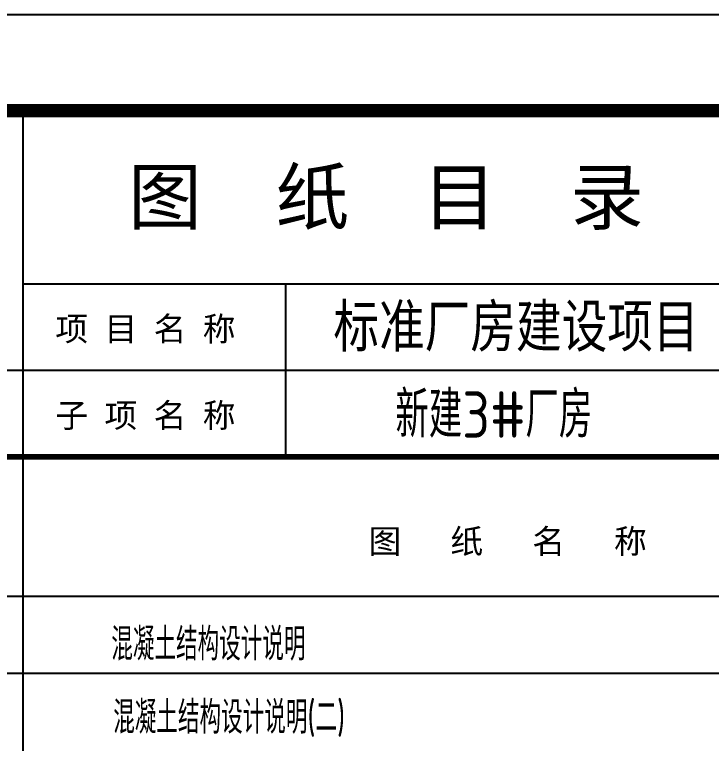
# Model space of a CAD drawing. Extents: x -138012 to 2129925, y -311560 to 0.
# Drawn here: x -132597 to -125348, y -153009 to -145428 of the extents above; entities that cross this region are included whole.
import ezdxf
from ezdxf.enums import TextEntityAlignment as Align

# ---------------------------------------------------------------- set-up
doc = ezdxf.new("R2010")
doc.units = 0
doc.header["$LTSCALE"] = 1000
doc.header["$MEASUREMENT"] = 0
for name, color, linetype in [('PUB_TEXT', 7, 'CONTINUOUS'), ('WALL', 6, 'CONTINUOUS'), ('图层1', 53, 'CONTINUOUS'), ('图框', 4, 'CONTINUOUS')]:
    doc.layers.add(name, color=color, linetype=linetype)
doc.styles.add('iIcon2', font='')
doc.styles.add('sqy', font='simhei.ttf')
doc.styles.get("Standard").update_dxf_attribs({"font": 'GBENOR', "bigfont": 'GBCBIG'})
doc.styles.add('STYLE1', font='tssdeng.shx', dxfattribs={"height": 8, "bigfont": 'tssdchn.shx'})
doc.styles.add('TSSD-REIN', font='tssdeng.shx', dxfattribs={"width": 0.7, "bigfont": 'tssdchn.shx'})
doc.styles.get('iIcon2').set_extended_font_data('SimSun')

# ---------------------------------------------------------------- blocks, each defined once
blk = doc.blocks.new('目录')
at = {"layer": '图框'}
for p, q in [((376638.7, 431173.4), (397638.7, 431173.4)), ((382138.7, 430173.4), (382138.7, 426573.4)), ((382138.7, 428373.4), (390107.6, 428373.4)), ((384872.2, 428373.4), (384872.2, 426573.4)), ((377638.7, 427473.4), (390107.6, 427473.4)), ((382138.7, 426573.4), (382138.7, 403514.6)), ((377638.7, 425123.4), (396638.7, 425123.4)), ((377638.7, 424323.4), (396638.7, 424323.4))]:
    blk.add_line(p, q, dxfattribs=at)
for points, const_width in [([(377638.7, 403514.6), (396638.7, 403514.6), (396638.7, 430173.4), (377638.7, 430173.4), (377638.7, 403514.6)], 140), ([(377638.7, 426573.4), (396638.7, 426573.4)], 60)]:
    blk.add_lwpolyline(points, dxfattribs=dict(at, const_width=const_width))
at = {"layer": '图框', "const_width": 140}
blk.add_lwpolyline([(377638.7, 403514.6), (377638.7, 430173.4), (396638.7, 430173.4), (396638.7, 403514.6)], close=True, dxfattribs=at)
at = {"layer": '图框'}
for s, height, style, p in [('图  纸  目  录', 562.5, 'sqy', (383235.5, 428997.1)), ('项 目 名 称', 250, 'iIcon2', (382477.9, 427779.3)), ('子 项 名 称', 250, 'iIcon2', (382477.9, 426879.3)), ('图   纸   名   称', 250, 'iIcon2', (385736.1, 425570))]:
    blk.add_text(s, height=height, dxfattribs=dict(at, style=style)).set_placement(p)

msp = doc.modelspace()

# ---------------------------------------------------------------- block references
at = {"layer": 'WALL'}
msp.add_blockref('目录', (-514650.58, -576601.353), dxfattribs=at)

# ---------------------------------------------------------------- texts
at = {"layer": 'PUB_TEXT', "style": 'STYLE1'}
msp.add_text('标准厂房建设项目', height=500, dxfattribs=at).set_placement((-129280.227, -148684.567), align=Align.MIDDLE_LEFT)
at = {"layer": 'PUB_TEXT', "style": 'TSSD-REIN', "width": 0.7}
for s, height, p in [('混凝土结构设计说明', 337.5887, (-131590.945, -152145.745)), ('混凝土结构设计说明(二) ', 337.58865, (-131571.064, -152907.128))]:
    msp.add_text(s, height=height, dxfattribs=at).set_placement(p)
at = {"layer": '图层1'}
msp.add_text('新建3#厂房', height=482.2695, dxfattribs=at).set_placement((-128634.708, -149829.818))

doc.saveas('drawing.dxf')
